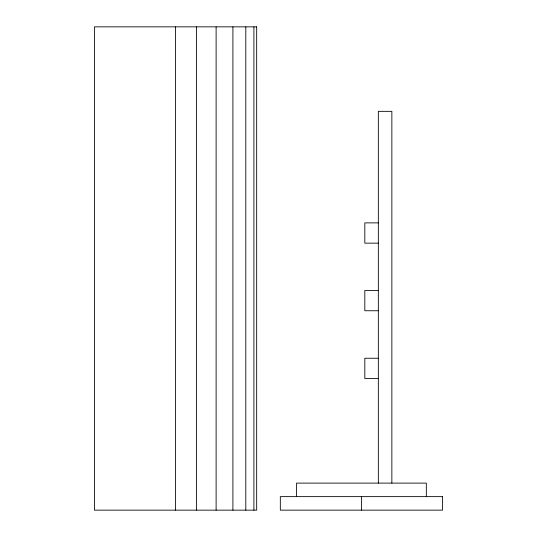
<?xml version="1.0" encoding="UTF-8"?>
<svg xmlns="http://www.w3.org/2000/svg" width="537" height="537" viewBox="0 0 537 537"><rect width="100%" height="100%" fill="white"/><g stroke="black" fill="none" stroke-linecap="round" stroke-linejoin="round"><path stroke-width="0.81" d="M378.343 222.875L364.824 222.875L364.824 243.154L378.343 243.154M378.343 290.47L364.824 290.47L364.824 310.748L378.343 310.748M378.343 358.246L364.824 358.246L364.824 378.525L378.343 378.525M426.331 496.631L426.331 483.112L296.552 483.112L296.552 496.631M391.862 483.112L391.862 111.34L378.343 111.34L378.343 483.112M361.441 496.631L361.441 510.15M253.907 26.85L253.907 510.15M245.805 26.85L245.805 510.15M232.91 26.85L232.91 510.15M216.116 26.85L216.116 510.15M196.549 26.85L196.549 510.15M175.559 26.85L175.559 510.15M256.673 26.85L94.445 26.85L94.445 510.15L256.673 510.15L256.673 26.85M442.555 496.631L280.327 496.631L280.327 510.15L442.555 510.15L442.555 496.631"/></g></svg>
